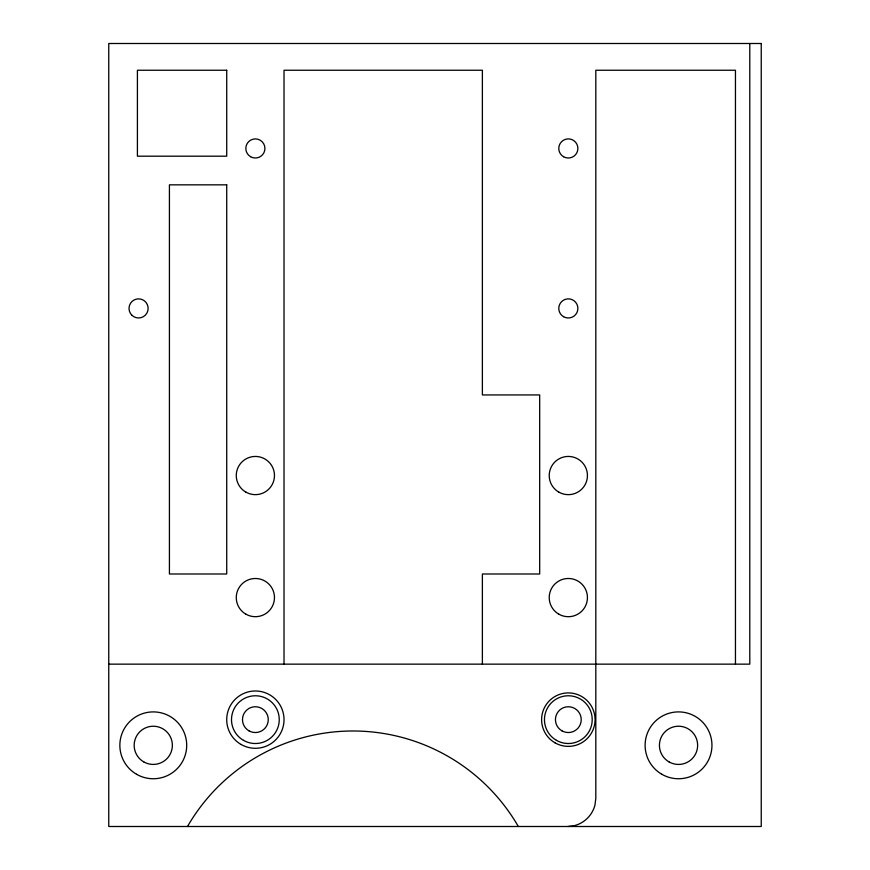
<?xml version="1.0" encoding="UTF-8"?>
<svg xmlns="http://www.w3.org/2000/svg" width="870" height="870" viewBox="0 0 870 870"><rect width="100%" height="100%" fill="white"/><g stroke="black" fill="none" stroke-linecap="round" stroke-linejoin="round"><path stroke-width="1.3" d="M567.784 826.5L574.591 825.608A28.732 28.732 0 0 0 594.917 805.283L595.809 798.475L595.809 70.242L735.454 70.242L735.454 664.147M108.761 664.147L749.788 664.147L749.788 43.5M482.382 664.147L482.382 573.993L539.683 573.993L539.683 394.936L482.382 394.936L482.382 70.242L284.022 70.242L284.022 664.147M187.496 826.5A190.998 190.998 0 0 1 518.324 826.5M761.239 43.5L108.761 43.5L108.761 826.5L761.239 826.5L761.239 43.5M226.722 70.242L137.406 70.242L137.406 156.187L226.722 156.187L226.722 70.242M226.722 184.842L169.422 184.842L169.422 573.993L226.722 573.993L226.722 184.842M131.827 315.168A9.548 9.548 0 0 0 147.802 310.894A9.548 9.548 0 0 0 136.111 299.193A9.548 9.548 0 0 0 131.827 315.168M563.553 316.691A9.548 9.548 0 0 0 577.887 308.415A9.548 9.548 0 0 0 563.553 300.15A9.548 9.548 0 0 0 563.553 316.691M668.976 761.87A19.096 19.096 0 0 0 697.631 745.329A19.096 19.096 0 0 0 668.976 728.788A19.096 19.096 0 0 0 668.976 761.87M250.603 156.72A9.548 9.548 0 0 0 264.926 148.444A9.548 9.548 0 0 0 250.603 140.179A9.548 9.548 0 0 0 250.603 156.72M563.553 156.72A9.548 9.548 0 0 0 577.887 148.444A9.548 9.548 0 0 0 563.553 140.179A9.548 9.548 0 0 0 563.553 156.72M561.889 730.811A12.898 12.898 0 0 0 581.225 719.642A12.898 12.898 0 0 0 561.889 708.474A12.898 12.898 0 0 0 561.889 730.811M143.724 761.87A19.096 19.096 0 0 0 172.369 745.329A19.096 19.096 0 0 0 143.724 728.788A19.096 19.096 0 0 0 143.724 761.87M661.809 774.267A33.43 33.43 0 0 0 711.954 745.329A33.43 33.43 0 0 0 661.809 716.38A33.43 33.43 0 0 0 661.809 774.267M245.829 614.133A19.096 19.096 0 0 0 274.474 597.592A19.096 19.096 0 0 0 245.829 581.051A19.096 19.096 0 0 0 245.829 614.133M245.829 492.083A19.096 19.096 0 0 0 274.474 475.542A19.096 19.096 0 0 0 245.829 459.001A19.096 19.096 0 0 0 245.829 492.083M558.779 492.083A19.096 19.096 0 0 0 587.435 475.542A19.096 19.096 0 0 0 558.779 459.001A19.096 19.096 0 0 0 558.779 492.083M558.779 614.133A19.096 19.096 0 0 0 587.435 597.592A19.096 19.096 0 0 0 558.779 581.051A19.096 19.096 0 0 0 558.779 614.133M248.929 730.811A12.898 12.898 0 0 0 268.264 719.642A12.898 12.898 0 0 0 248.929 708.474A12.898 12.898 0 0 0 248.929 730.811M241.055 744.459A28.645 28.645 0 0 0 284.022 719.642A28.645 28.645 0 0 0 241.055 694.825A28.645 28.645 0 0 0 241.055 744.459M136.557 774.267A33.43 33.43 0 0 0 186.702 745.329A33.43 33.43 0 0 0 136.557 716.38A33.43 33.43 0 0 0 136.557 774.267M554.962 742.795A26.742 26.742 0 0 0 595.069 719.642A26.742 26.742 0 0 0 554.962 696.489A26.742 26.742 0 0 0 554.962 742.795M556.398 740.316A23.871 23.871 0 0 0 592.209 719.642A23.871 23.871 0 0 0 556.398 698.969A23.871 23.871 0 0 0 556.398 740.316M243.437 740.316A23.871 23.871 0 0 0 279.248 719.642A23.871 23.871 0 0 0 243.437 698.969A23.871 23.871 0 0 0 243.437 740.316"/></g></svg>
